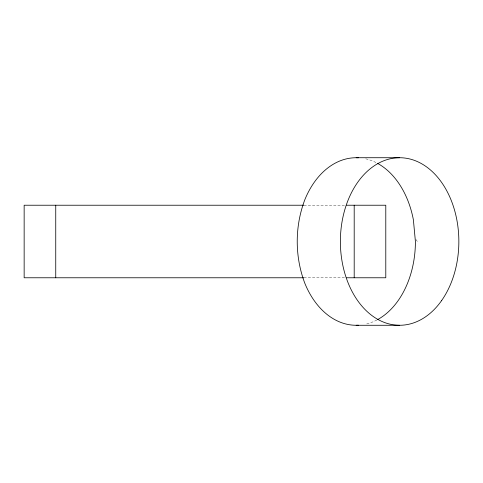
<?xml version="1.0" encoding="UTF-8"?>
<svg xmlns="http://www.w3.org/2000/svg" width="483" height="483" viewBox="0 0 483 483"><rect width="100%" height="100%" fill="white"/><g stroke="black" fill="none" stroke-linecap="round" stroke-linejoin="round"><path stroke-width="0.36" stroke-dasharray="2.42 1.81" d="M303.976 205.227L345.254 205.227M303.976 277.773L345.254 277.773M415.875 239.435L417.384 241.5M365.74 158.822A83.776 59.24 -90 0 1 376.861 163M376.861 320A83.776 59.24 -90 0 1 365.74 324.178"/><path stroke-width="0.72" d="M356.17 157.724L399.61 157.724M303.71 205.227L24.15 205.227L24.15 277.773L303.71 277.773M346.661 205.227L385.79 205.227L385.79 277.773L346.661 277.773M356.17 325.276L399.61 325.276M354.196 205.227L354.196 277.773M55.744 205.227L55.744 277.773M377.525 163.357A83.776 59.24 -90 0 1 413.388 219.819L415.41 241.5A83.776 59.24 -90 0 1 377.525 319.643M358.368 325.216A83.776 59.24 -90 0 1 304.87 283.388C294.69 256.576 294.69 226.424 304.87 199.612A83.776 59.24 -90 0 1 358.368 157.784M441.498 300.74A83.776 59.24 -90 0 0 414.945 160.579A83.776 59.24 -90 0 0 342.393 263.181A83.776 59.24 -90 0 0 441.498 300.74"/></g></svg>
